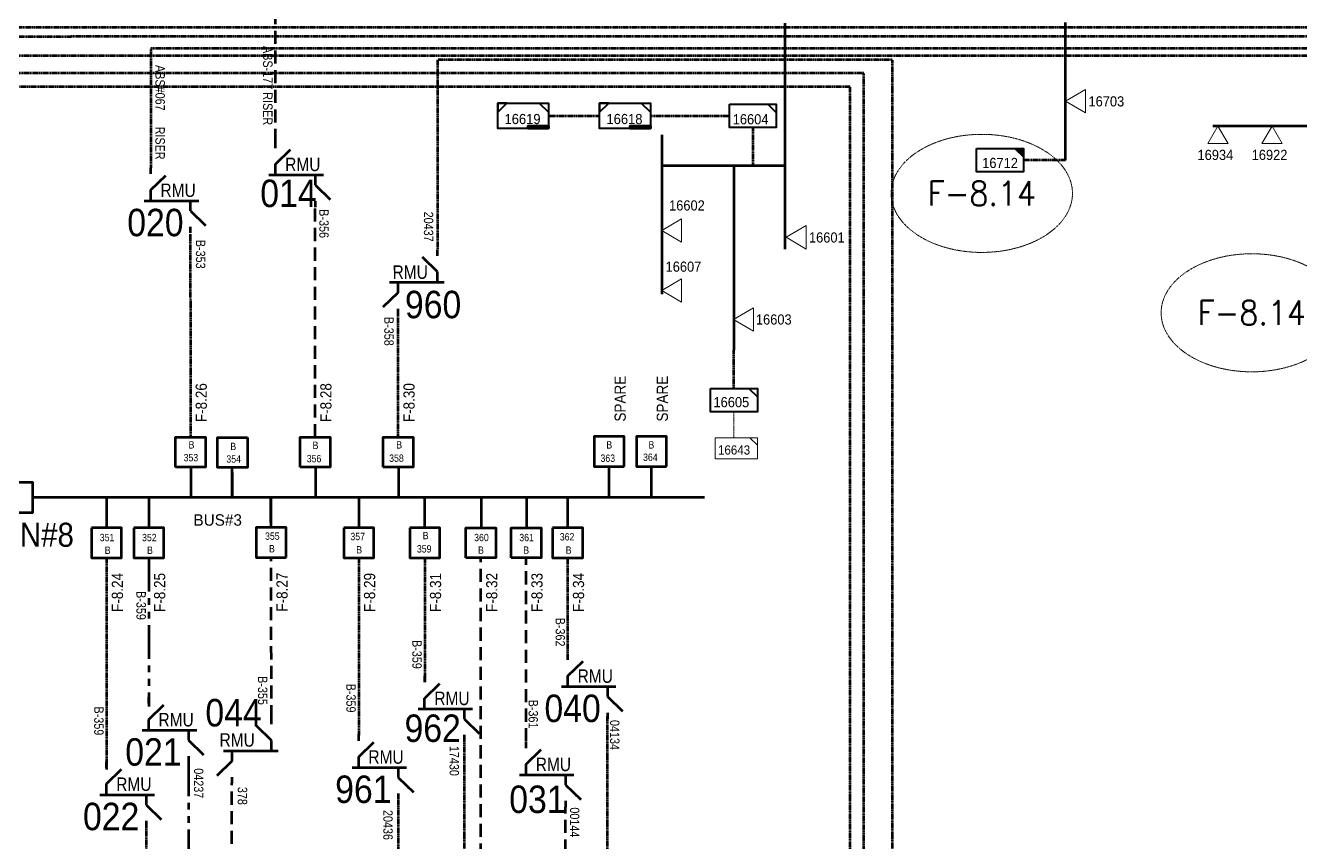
# Model space of a CAD drawing. Header units: metres. Extents: x 65984 to 144644, y -19036 to 23726.
# Drawn here: x 117579.1 to 118043.5, y 22003 to 22300.6 of the extents above; entities that cross this region are included whole.
import ezdxf
from ezdxf.enums import TextEntityAlignment as Align

# ---------------------------------------------------------------- set-up
doc = ezdxf.new("R2010")
doc.units = ezdxf.units.M
doc.header["$MEASUREMENT"] = 0
for name, pattern in [('( Phantom )', [2.5, 1.25, -0.25, 0.25, -0.25, 0.25, -0.25]), ('DGN Style 2', [0.023128, 0, -0.023128]), ('DGN Style 3', [0.013877, 0, -0.013877]), ('HIDDEN2', [2381.25, 1587.5, -793.75])]:
    doc.linetypes.add(name, pattern=pattern)
doc.layers.get('0').update_dxf_attribs({"color": 95, "lineweight": 40})
for name, color, linetype, lineweight in [('CONTRACTOR NAME', 95, 'Continuous', 40), ('d_eos', 111, 'Continuous', 40), ('d_eos no', 121, 'Continuous', 40), ('d_oh branch', 94, 'Continuous', 40), ('d_switch', 95, 'Continuous', 40), ('d_tf', 1, 'Continuous', 40), ('d_tf no', 6, 'Continuous', 40), ('d_ug cable', 95, 'Continuous', 40), ('d_ug main line', 95, 'Continuous', 40), ('d_unit sub', 7, 'Continuous', 40), ('FDR  1  05', 172, 'Continuous', 40), ('fedr no', 95, 'Continuous', 40), ('GRID STATION  04', 7, 'Continuous', 40), ('GRID STATION 01', 7, 'Continuous', 40), ('Level 37', 7, 'Continuous', 0)]:
    doc.layers.add(name, color=color, linetype=linetype, lineweight=lineweight)
doc.styles.add('NASKHF', font='naskhf.shx', dxfattribs={"height": 8})
doc.styles.add('Style-Arial', font='arial.ttf')
doc.styles.add('Style-ENGINEERING', font='ENGINEERING.shx')
doc.styles.add('Style-msdefault', font='msdefault.shx')
doc.styles.add('Style-STANDARD', font='STANDARD.shx')

# ---------------------------------------------------------------- blocks, each defined once
blk = doc.blocks.new('*U1019')
at = {"layer": 'd_eos', "color": 6, "linetype": 'Continuous', "lineweight": 211, "ltscale": 0.542324}
for p, q in [((-10.92, 12.05), (-10.92, 14.82)), ((-10.92, 4.75), (-4.06, 11.41)), ((-10.93, 0.2), (-10.93, 4.75)), ((-13.93, -0.16), (10.87, -0.16)), ((7.07, -0.16), (7.07, -4.72)), ((7.08, -4.72), (13.94, -11.38)), ((7.07, -12.02), (7.07, -14.78))]:
    blk.add_line(p, q, dxfattribs=at)
at = {"layer": 'd_ug cable', "color": 6, "linetype": 'DGN Style 2', "lineweight": 100, "flags": 128}
blk.add_lwpolyline([(7.07, -14.78), (7.07, -14.78)], close=True, dxfattribs=at)
blk = doc.blocks.new('*U1032')
at = {"layer": 'd_eos', "color": 17, "linetype": 'Continuous', "lineweight": 211, "ltscale": 0.542324}
for p, q in [((-10.92, 12.05), (-10.92, 14.82)), ((-10.92, 4.75), (-4.06, 11.41)), ((-10.93, 0.2), (-10.93, 4.75)), ((-13.93, -0.16), (10.87, -0.16)), ((7.07, -0.16), (7.07, -4.72)), ((7.08, -4.72), (13.94, -11.38)), ((7.07, -12.02), (7.07, -14.78))]:
    blk.add_line(p, q, dxfattribs=at)
at = {"layer": 'd_ug cable', "color": 17, "linetype": 'DGN Style 2', "lineweight": 100, "flags": 128}
blk.add_lwpolyline([(7.07, -14.78), (7.07, -14.78)], close=True, dxfattribs=at)
blk = doc.blocks.new('*U1033')
at = {"layer": 'd_eos', "color": 30, "linetype": 'Continuous', "lineweight": 211, "ltscale": 0.542324}
for p, q in [((-10.92, 12.05), (-10.92, 14.82)), ((-10.92, 4.75), (-4.06, 11.41)), ((-10.93, 0.2), (-10.93, 4.75)), ((-13.93, -0.16), (10.87, -0.16)), ((7.07, -0.16), (7.07, -4.72)), ((7.08, -4.72), (13.94, -11.38)), ((7.07, -12.02), (7.07, -14.78))]:
    blk.add_line(p, q, dxfattribs=at)
at = {"layer": 'd_ug cable', "color": 30, "linetype": 'DGN Style 2', "lineweight": 100, "extrusion": (0, 0, -1), "flags": 128}
blk.add_lwpolyline([(-7.07, -14.78), (-7.07, -14.78)], close=True, dxfattribs=at)
blk = doc.blocks.new('TF_8')
at = {"color": 0, "linetype": 'ByBlock', "lineweight": -2}
blk.add_line((6.3, 4.95), (9.9, 1.35), dxfattribs=at)
blk.add_3dface([(-10.1, 4.95), (9.9, 4.95), (9.9, -5.05), (-10.1, -5.05)], dxfattribs=at)
blk = doc.blocks.new('exist.us-1000kva')
at = {"color": 0, "linetype": 'ByBlock', "lineweight": -2, "flags": 128}
blk.add_lwpolyline([(40, 12.9), (32.8, 20), (40, 20)], close=True, dxfattribs=at)
at = {"color": 0, "linetype": 'ByBlock', "lineweight": -2, "extrusion": (0, 0, -1)}
blk.add_solid([(-40, 12.9), (-32.8, 20), (-40, 20)], dxfattribs=at)
at = {"color": 0, "linetype": 'ByBlock', "lineweight": -2, "xscale": 2, "yscale": 2}
blk.add_blockref('TF_8', (20.2, 10.1), dxfattribs=at)
blk = doc.blocks.new('*U1236')
at = {"layer": 'CONTRACTOR NAME', "color": 220, "lineweight": 211, "ltscale": 0.498271, "flags": 128}
for points in [[(1.71, -0.5), (-3.71, -0.5), (-3.71, 0.48), (1.71, 0.48)], [(3.72, -0.5), (1.71, -0.5), (1.71, 0.48), (3.72, 0.48)]]:
    blk.add_lwpolyline(points, close=True, dxfattribs=at)
at = {"layer": 'CONTRACTOR NAME', "color": 220, "lineweight": 211, "style": 'Style-msdefault', "width": 0.945946}
for s, height, p in [('2018.12.02', 0.683, (-3.48, 0.34)), ('BDC', 0.572, (2.06, 0.28))]:
    blk.add_text(s, height=height, dxfattribs=at).set_placement(p, align=Align.TOP_LEFT)
blk = doc.blocks.new('TRA1_1015')
at = {"layer": 'd_tf', "color": 220, "linetype": 'Continuous', "lineweight": 0, "ltscale": 0.000215867, "extrusion": (0, 0, -1), "flags": 128}
blk.add_lwpolyline([(-10, -17), (0, 0), (10, -17)], close=True, dxfattribs=at)
blk = doc.blocks.new('TRA1_1014')
at = {"layer": 'd_tf', "color": 220, "linetype": 'Continuous', "lineweight": 0, "ltscale": 0.000215867, "xscale": 1.000046566207833, "yscale": 1.000046566207833, "zscale": 1.000046566207833, "rotation": 180}
blk.add_blockref('TRA1_1015', (0, 0), dxfattribs=at)
blk = doc.blocks.new('TRA1_1017')
at = {"layer": 'd_tf', "color": 220, "linetype": 'Continuous', "lineweight": 0, "ltscale": 0.00025881, "flags": 128}
blk.add_lwpolyline([(10, -17), (0, 0), (-10, -17)], close=True, dxfattribs=at)
blk = doc.blocks.new('TRA1_1016')
at = {"layer": 'd_tf', "color": 220, "linetype": 'Continuous', "lineweight": 0, "ltscale": 0.00025881, "xscale": 1.000046566207833, "yscale": 1.000046566207833, "zscale": 1.000046566207833, "rotation": 180}
blk.add_blockref('TRA1_1017', (0, 0), dxfattribs=at)
blk = doc.blocks.new('*U2950')
at = {"layer": 'd_unit sub', "color": 220, "linetype": 'Continuous', "lineweight": 40, "flags": 128}
for points in [[(-9.48, 1.38), (-6.07, 4.73), (-9.48, 4.73)], [(9.49, 1.32), (6.02, 4.73), (9.5, 4.73)]]:
    blk.add_lwpolyline(points, close=True, dxfattribs=at)
at = {"layer": 'd_unit sub', "color": 220, "linetype": 'Continuous', "lineweight": 40, "xscale": 0.94866334575076, "yscale": 0.94866334575076, "zscale": 0.4380515265747434, "rotation": 359.9999999999999}
blk.add_blockref('TF_8', (0.1, 0.04), dxfattribs=at)

msp = doc.modelspace()

# ---------------------------------------------------------------- linework, layer by layer
at = {"layer": 'd_oh branch', "color": 220, "linetype": 'Continuous', "lineweight": 100}
for p, q in [((117855.64, 22301.35), (117855.64, 22219.07)), ((117957.89, 22251.5), (117957.89, 22301.62)), ((118094.02, 22263.87), (118011.48, 22263.87)), ((117810.8, 22260.68), (117810.8, 22202.68)), ((117855.64, 22249.51), (117810.8, 22249.51)), ((117837.11, 22249.51), (117837.11, 22182.31))]:
    msp.add_line(p, q, dxfattribs=at)
at = {"layer": 'd_ug cable', "color": 220, "linetype": 'DGN Style 3', "lineweight": 100}
for p, q in [((117769.55, 22267.66), (117788.19, 22267.66)), ((117806.68, 22267.66), (117835.47, 22267.66)), ((117844.01, 22263.4), (117844.01, 22249.51)), ((117957.89, 22251.5), (117942.54, 22251.5))]:
    msp.add_line(p, q, dxfattribs=at)
at = {"layer": 'd_ug cable', "color": 220, "linetype": 'DGN Style 3', "lineweight": 13}
msp.add_line((117837.11, 22159.82), (117837.11, 22150.45), dxfattribs=at)
at = {"layer": 'd_ug cable', "color": 3, "linetype": 'DGN Style 3', "lineweight": 100}
for p, q in [((117700.44, 22106.67), (117700.44, 22042.11)), ((117776.66, 22071.73), (117776.66, 22106.67))]:
    msp.add_line(p, q, dxfattribs=at)
at = {"layer": 'd_ug cable', "color": 17, "linetype": 'HIDDEN2', "lineweight": 158, "ltscale": 0.003}
for points in [[(117670.13, 22258.12), (117670.13, 22331.59), (118939.44, 22331.59), (118939.56, 22063.35), (118791.2, 22063.56)], [(117684.54, 22150.62), (117684.54, 22234.43)]]:
    msp.add_lwpolyline(points, dxfattribs=at)
at = {"layer": 'd_ug cable', "color": 234, "linetype": 'DGN Style 3', "lineweight": 100, "flags": 128}
msp.add_lwpolyline([(118746.12, 22308.62), (118746.12, 22317.9), (118427.84, 22317.86), (118427.84, 22292.27), (117624.69, 22292.17), (117624.71, 22248.71)], dxfattribs=at)
at = {"layer": 'd_ug cable', "color": 220, "linetype": 'DGN Style 3', "lineweight": 100, "flags": 128}
for points in [[(117387.35, 22217.17), (117387.35, 22299.98), (118382.14, 22299.98), (118382.14, 22201.11)], [(117837.11, 22168.36), (117837.11, 22168.36), (117837.11, 22182.31)]]:
    msp.add_lwpolyline(points, dxfattribs=at)
at = {"layer": 'd_ug cable', "color": 215, "linetype": 'DGN Style 3', "lineweight": 100, "flags": 128}
msp.add_lwpolyline([(118405.61, 22217.34), (118405.6, 22296.59), (117511.43, 22296.48), (117511.44, 22248.7)], dxfattribs=at)
at = {"layer": 'd_ug cable', "color": 70, "linetype": 'DGN Style 3', "lineweight": 100, "true_color": 0x60ff21, "flags": 128}
msp.add_lwpolyline([(118362.43, 22122.99), (118356.39, 22122.99), (118356.39, 22289.55), (117403.35, 22289.55), (117403.35, 22255.57)], dxfattribs=at)
at = {"layer": 'd_ug cable', "color": 88, "linetype": 'DGN Style 3', "lineweight": 100, "true_color": 0x175208, "flags": 128}
for points in [[(118475.77, 21622.34), (118279.6, 21622.34), (118279.6, 21967.19), (117894.89, 21967.19), (117894.89, 22288.07), (117729.14, 22288.07), (117729.14, 22218.89)], [(117714.73, 22196.55), (117714.73, 22150.62)]]:
    msp.add_lwpolyline(points, dxfattribs=at)
at = {"layer": 'd_ug cable', "color": 94, "linetype": 'DGN Style 3', "lineweight": 100, "flags": 128}
msp.add_lwpolyline([(118505.36, 21505.14), (118505.36, 21509.6), (118264.85, 21509.6), (118264.85, 21975.79), (117884.43, 21975.79), (117884.39, 22283.21), (117554.67, 22283.16), (117554.68, 22225.74)], dxfattribs=at)
at = {"layer": 'd_ug cable', "color": 5, "linetype": 'DGN Style 3', "lineweight": 100, "flags": 128}
msp.add_lwpolyline([(118374.5, 21363.67), (118374.5, 21371.66), (118302.85, 21371.66), (118302.85, 21494.75), (118259.87, 21494.75), (118259.87, 21970.81), (117879.45, 21970.81), (117879.41, 22278.23), (117495.33, 22278.18), (117495.34, 22217.28)], dxfattribs=at)
at = {"layer": 'd_ug cable', "color": 120, "linetype": 'DGN Style 3', "lineweight": 100, "flags": 128}
msp.add_lwpolyline([(117639.11, 22224.74), (117639.12, 22150.62)], dxfattribs=at)
at = {"layer": 'd_ug cable', "color": 121, "linetype": 'DGN Style 3', "lineweight": 100, "flags": 128}
for points in [[(117608.59, 22106.67), (117608.59, 22029.58)], [(117623, 22010.57), (117623, 21911.8), (117679.02, 21911.8), (117679.02, 21766.21), (118309.82, 21766.21), (118309.82, 21128.9), (119213.92, 21128.9), (119213.92, 21129.06), (119213.92, 21129.06)]]:
    msp.add_lwpolyline(points, dxfattribs=at)
at = {"layer": 'd_ug cable', "color": 30, "linetype": 'HIDDEN2', "lineweight": 158, "ltscale": 0.003}
for points in [[(117668.66, 22048.28), (117668.55, 22106.78)], [(118886.96, 21581.84), (118864.94, 21581.84), (118864.94, 21525.27), (118324.75, 21525.27), (118324.75, 21781.05), (117654.26, 21781.05), (117654.26, 22024.59)]]:
    msp.add_lwpolyline(points, dxfattribs=at)
at = {"layer": 'd_ug cable', "color": 6, "linetype": 'DGN Style 3', "lineweight": 100, "flags": 128}
for points in [[(117724.47, 22106.67), (117724.47, 22061.41)], [(117738.87, 22039.96), (117738.87, 21946.25), (118626.94, 21946.25), (118626.94, 22001.62)]]:
    msp.add_lwpolyline(points, dxfattribs=at)
at = {"layer": 'd_ug cable', "color": 6, "linetype": 'HIDDEN2', "lineweight": 158, "ltscale": 0.003}
msp.add_lwpolyline([(117744.95, 21890.78), (117744.95, 22106.67)], dxfattribs=at)
at = {"layer": 'd_ug cable', "color": 3, "linetype": 'HIDDEN2', "lineweight": 158, "ltscale": 0.003}
for points in [[(117761.41, 22039.87), (117761.41, 22106.67)], [(118627.83, 21093.95), (118627.83, 21146.36), (118342.48, 21146.36), (118342.48, 21949.34), (117775.81, 21949.34), (117775.81, 22015.93)]]:
    msp.add_lwpolyline(points, dxfattribs=at)
at = {"layer": 'd_ug cable', "color": 3, "linetype": 'DGN Style 3', "lineweight": 100, "flags": 128}
for points in [[(118899.02, 21454.79), (118879.56, 21454.79), (118879.56, 21521.09), (118302.73, 21521.09), (118302.73, 21923.06), (117791.06, 21923.06), (117791.06, 22049.06)], [(117714.84, 22018.62), (117714.84, 21937.2), (118357, 21937.2), (118357, 21532.34), (118563.5, 21532.34), (118563.5, 21546.06)]]:
    msp.add_lwpolyline(points, dxfattribs=at)
at = {"layer": 'd_ug main line', "color": 6, "linetype": '( Phantom )', "lineweight": 140, "ltscale": 9.8, "flags": 128}
for points in [[(117623.99, 22106.67), (117623.99, 22052.51)], [(117638.39, 22032.2), (117638.39, 21915.4), (117684.75, 21915.4), (117684.75, 21771.94), (118315.69, 21771.94), (118315.69, 21134.64), (119178.16, 21134.64), (119178.16, 21442), (119236.07, 21442), (119236.07, 21422.68)]]:
    msp.add_lwpolyline(points, dxfattribs=at)
at = {"layer": 'fedr no', "color": 82, "linetype": 'DGN Style 3', "lineweight": 13, "true_color": 0x1dc70e}
for centre in [(117927.39, 22239.42), (118025.72, 22195.93)]:
    msp.add_ellipse(centre, major_axis=(33.02, 0), ratio=0.651175, dxfattribs=at)
at = {"layer": 'GRID STATION  04', "color": 120, "linetype": 'Continuous', "lineweight": 70, "ltscale": 0.437972}
msp.add_line((117639.24, 22139.69), (117639.24, 22128.64), dxfattribs=at)
at = {"layer": 'GRID STATION  04', "color": 218, "linetype": 'Continuous', "lineweight": 70, "ltscale": 0.437972}
msp.add_line((117654.36, 22128.64), (117654.36, 22139.58), dxfattribs=at)
at = {"layer": 'GRID STATION  04', "color": 251, "linetype": 'Continuous', "lineweight": 70, "ltscale": 0.437972}
msp.add_line((117654.36, 22137.78), (117654.36, 22128.64), dxfattribs=at)
at = {"layer": 'GRID STATION  04', "color": 17, "linetype": 'Continuous', "lineweight": 70, "ltscale": 0.437972}
for p, q in [((117684.65, 22139.69), (117684.65, 22128.64)), ((117668.44, 22119.5), (117668.44, 22128.64))]:
    msp.add_line(p, q, dxfattribs=at)
at = {"layer": 'GRID STATION  04', "color": 88, "linetype": 'Continuous', "lineweight": 70, "ltscale": 0.437972, "true_color": 0x175208}
msp.add_line((117714.93, 22139.69), (117714.93, 22128.64), dxfattribs=at)
at = {"layer": 'GRID STATION  04', "color": 2, "linetype": 'Continuous', "lineweight": 70, "ltscale": 0.437972}
for p, q in [((117791.6, 22139.91), (117791.6, 22128.64)), ((117806.95, 22139.91), (117806.95, 22128.64)), ((117776.66, 22117.6), (117776.66, 22128.64))]:
    msp.add_line(p, q, dxfattribs=at)
at = {"layer": 'GRID STATION  04', "color": 121, "linetype": 'Continuous', "lineweight": 211, "ltscale": 0.437972}
msp.add_line((117737.49, 22128.64), (117581.69, 22128.64), dxfattribs=at)
at = {"layer": 'GRID STATION  04', "color": 121, "linetype": 'Continuous', "lineweight": 70, "ltscale": 0.437972}
msp.add_line((117608.71, 22117.6), (117608.71, 22128.64), dxfattribs=at)
at = {"layer": 'GRID STATION  04', "color": 214, "linetype": 'Continuous', "lineweight": 70, "ltscale": 0.437972}
msp.add_line((117624.1, 22117.6), (117624.1, 22128.64), dxfattribs=at)
at = {"layer": 'GRID STATION  04', "color": 30, "linetype": 'Continuous', "lineweight": 70, "ltscale": 0.437972}
msp.add_line((117668.44, 22128.64), (117668.44, 22117.71), dxfattribs=at)
at = {"layer": 'GRID STATION  04', "color": 3, "linetype": 'Continuous', "lineweight": 70, "ltscale": 0.437972}
for p, q in [((117700.55, 22117.6), (117700.55, 22128.64)), ((117761.52, 22128.64), (117761.52, 22117.6))]:
    msp.add_line(p, q, dxfattribs=at)
at = {"layer": 'GRID STATION  04', "color": 6, "linetype": 'Continuous', "lineweight": 70, "ltscale": 0.437972}
for p, q in [((117724.58, 22117.6), (117724.58, 22128.64)), ((117745.07, 22128.64), (117745.07, 22117.6))]:
    msp.add_line(p, q, dxfattribs=at)
at = {"layer": 'GRID STATION  04', "color": 2, "linetype": 'Continuous', "lineweight": 211, "ltscale": 0.437972}
msp.add_line((117826.33, 22128.64), (117737.49, 22128.64), dxfattribs=at)
at = {"layer": 'GRID STATION  04', "color": 120, "linetype": 'Continuous', "lineweight": 70, "ltscale": 0.437972, "flags": 128}
msp.add_lwpolyline([(117633.66, 22139.69), (117633.66, 22150.62), (117644.59, 22150.62), (117644.59, 22139.69)], close=True, dxfattribs=at)
at = {"layer": 'GRID STATION  04', "color": 218, "linetype": 'Continuous', "lineweight": 70, "ltscale": 0.437972, "flags": 128}
msp.add_lwpolyline([(117659.94, 22150.51), (117659.94, 22139.58), (117649, 22139.58), (117649, 22150.51)], close=True, dxfattribs=at)
at = {"layer": 'GRID STATION  04', "color": 17, "linetype": 'Continuous', "lineweight": 70, "ltscale": 0.437972, "flags": 128}
msp.add_lwpolyline([(117679.07, 22139.69), (117679.07, 22150.62), (117690, 22150.62), (117690, 22139.69)], close=True, dxfattribs=at)
at = {"layer": 'GRID STATION  04', "color": 88, "linetype": 'Continuous', "lineweight": 70, "ltscale": 0.437972, "true_color": 0x175208, "flags": 128}
msp.add_lwpolyline([(117709.35, 22139.69), (117709.35, 22150.62), (117720.28, 22150.62), (117720.28, 22139.69)], close=True, dxfattribs=at)
at = {"layer": 'GRID STATION  04', "color": 2, "linetype": 'Continuous', "lineweight": 70, "ltscale": 0.437972, "flags": 128}
for points in [[(117797.18, 22139.91), (117797.18, 22150.84), (117786.25, 22150.84), (117786.25, 22139.91)], [(117812.53, 22139.91), (117812.53, 22150.84), (117801.6, 22150.84), (117801.6, 22139.91)], [(117771.08, 22117.6), (117771.08, 22106.67), (117782.01, 22106.67), (117782.01, 22117.6)]]:
    msp.add_lwpolyline(points, close=True, dxfattribs=at)
at = {"layer": 'GRID STATION  04', "color": 121, "linetype": 'Continuous', "lineweight": 53, "ltscale": 0.437972, "flags": 128}
msp.add_lwpolyline([(117570.2, 22134.11), (117570.2, 22123.18), (117581.69, 22123.18), (117581.69, 22134.11)], close=True, dxfattribs=at)
at = {"layer": 'GRID STATION  04', "color": 121, "linetype": 'Continuous', "lineweight": 70, "ltscale": 0.437972, "flags": 128}
msp.add_lwpolyline([(117603.13, 22117.6), (117603.13, 22106.67), (117614.06, 22106.67), (117614.06, 22117.6)], close=True, dxfattribs=at)
at = {"layer": 'GRID STATION  04', "color": 214, "linetype": 'Continuous', "lineweight": 70, "ltscale": 0.437972, "flags": 128}
msp.add_lwpolyline([(117618.52, 22117.6), (117618.52, 22106.67), (117629.45, 22106.67), (117629.45, 22117.6)], close=True, dxfattribs=at)
at = {"layer": 'GRID STATION  04', "color": 30, "linetype": 'Continuous', "lineweight": 70, "ltscale": 0.437972, "flags": 128}
msp.add_lwpolyline([(117674.02, 22106.78), (117674.02, 22117.71), (117663.08, 22117.71), (117663.08, 22106.78)], close=True, dxfattribs=at)
at = {"layer": 'GRID STATION  04', "color": 3, "linetype": 'Continuous', "lineweight": 70, "ltscale": 0.437972, "flags": 128}
for points in [[(117694.97, 22117.6), (117694.97, 22106.67), (117705.91, 22106.67), (117705.91, 22117.6)], [(117755.94, 22106.67), (117755.94, 22117.6), (117766.87, 22117.6), (117766.87, 22106.67)]]:
    msp.add_lwpolyline(points, close=True, dxfattribs=at)
at = {"layer": 'GRID STATION  04', "color": 6, "linetype": 'Continuous', "lineweight": 70, "ltscale": 0.437972, "flags": 128}
for points in [[(117719, 22117.6), (117719, 22106.67), (117729.93, 22106.67), (117729.93, 22117.6)], [(117739.49, 22106.67), (117739.49, 22117.6), (117750.42, 22117.6), (117750.42, 22106.67)]]:
    msp.add_lwpolyline(points, close=True, dxfattribs=at)

# ---------------------------------------------------------------- block references
at = {"layer": 'CONTRACTOR NAME', "color": 220, "lineweight": 211, "ltscale": 0.498271}
for p in [(117765.83, 22263.55), (117802.96, 22263.55)]:
    msp.add_blockref('*U1236', p, dxfattribs=at)
at = {"layer": 'd_eos', "color": 17, "linetype": 'Continuous', "lineweight": 211, "ltscale": 0.542324, "xscale": 0.800382047217659, "yscale": 0.800382047217659, "zscale": 0.800382047217659}
msp.add_blockref('*U1032', (117678.88, 22246.26), dxfattribs=at)
at = {"layer": 'd_eos', "color": 6, "linetype": 'Continuous', "lineweight": 211, "ltscale": 0.542324, "xscale": 0.800382047217659, "yscale": 0.800382047217659, "zscale": 0.800382047217659}
for p in [(117633.45, 22236.85), (117785.4, 22059.92), (117733.21, 22051.8), (117632.73, 22044.03), (117709.18, 22030.45), (117770.15, 22027.76), (117617.34, 22020.55)]:
    msp.add_blockref('*U1019', p, dxfattribs=at)
at = {"layer": 'd_eos', "color": 17, "linetype": 'Continuous', "lineweight": 211, "ltscale": 0.542324, "extrusion": (0, 0, -1), "xscale": 0.800382047217659, "yscale": 0.800382047217659, "zscale": 0.800382047217659}
msp.add_blockref('*U1032', (-117720.39, 22207.03), dxfattribs=at)
at = {"layer": 'd_eos', "color": 30, "linetype": 'Continuous', "lineweight": 211, "ltscale": 0.542324, "extrusion": (0, 0, -1), "xscale": 0.800382047217659, "yscale": 0.800382047217659, "zscale": 0.800382047217659}
msp.add_blockref('*U1033', (-117659.92, 22036.42), dxfattribs=at)
at = {"layer": 'd_tf', "color": 220, "linetype": 'Continuous', "lineweight": 0, "ltscale": 0.00025881, "xscale": 0.4267622666565712, "yscale": 0.4267622666565712, "zscale": 0.4267622666565712, "rotation": 269.9999999999999}
for p in [(117957.9, 22272.97), (117810.81, 22225.86), (117856.16, 22223.42), (117810.81, 22204.01), (117836.95, 22193.49)]:
    msp.add_blockref('TRA1_1016', p, dxfattribs=at)
at = {"layer": 'd_tf', "color": 220, "linetype": 'Continuous', "lineweight": 0, "ltscale": 0.000215867, "extrusion": (0, 0, -1), "xscale": 0.37, "yscale": 0.37, "zscale": 0.37, "rotation": 180}
for p in [(-118013.38, 22263.86), (-118033.12, 22263.86)]:
    msp.add_blockref('TRA1_1014', p, dxfattribs=at)
at = {"layer": 'd_unit sub', "color": 220, "linetype": 'Continuous', "lineweight": 40, "xscale": 0.9742284657550533, "yscale": 0.9742284657550533, "zscale": 0.9742284657550533}
for p in [(117760.3, 22267.67), (117797.43, 22267.67)]:
    msp.add_blockref('*U2950', p, dxfattribs=at)
at = {"layer": 'FDR  1  05', "color": 220, "linetype": 'Continuous', "lineweight": 40, "zscale": 0.4267622666565712, "rotation": 359.9999999999999}
for name, p, xscale, yscale in [('TF_8', (117844.09, 22267.71), 0.8535245333131425, 0.8535245333131425), ('exist.us-1000kva', (117925.47, 22247.23), 0.4267622666565712, 0.4267622666565712), ('TF_8', (117837.19, 22164.13), 0.8535245333131425, 0.8535245333131425)]:
    msp.add_blockref(name, p, dxfattribs=dict(at, xscale=xscale, yscale=yscale))
at = {"layer": 'FDR  1  05', "color": 220, "linetype": 'Continuous', "lineweight": 13, "xscale": 0.7681720799818282, "yscale": 0.7681720799818282, "zscale": 0.3840860399909141, "rotation": 359.9999999999999}
msp.add_blockref('TF_8', (117838.07, 22146.65), dxfattribs=at)

# ---------------------------------------------------------------- texts
at = {"layer": 'd_eos no', "color": 7, "linetype": 'Continuous', "lineweight": 140, "style": 'Style-Arial', "width": 0.88}
for s, p in [('014', (117664.59, 22234.43)), ('020', (117616.14, 22223.81)), ('044', (117644.6, 22045.29)), ('040', (117768.09, 22046.88)), ('962', (117717.13, 22039.64)), ('021', (117615.42, 22030.99)), ('961', (117691.87, 22017.41)), ('031', (117755.26, 22013.76)), ('022', (117600.02, 22007.51))]:
    msp.add_text(s, height=10, dxfattribs=at).set_placement(p)
msp.add_text('960', height=10, dxfattribs=at).set_placement((117737.79, 22193.95), align=Align.RIGHT)
at = {"layer": 'd_switch', "color": 120, "linetype": 'Continuous', "lineweight": 30, "style": 'Style-msdefault', "width": 0.9}
msp.add_text('F-8.26', height=4.085, rotation=90, dxfattribs=at).set_placement((117641.03, 22156.1), align=Align.TOP_LEFT)
at = {"layer": 'd_switch', "color": 17, "linetype": 'Continuous', "lineweight": 30, "style": 'Style-msdefault', "width": 0.9}
msp.add_text('F-8.28', height=4.085, rotation=90.0005, dxfattribs=at).set_placement((117686.44, 22156.1), align=Align.TOP_LEFT)
at = {"layer": 'd_switch', "color": 88, "linetype": 'Continuous', "lineweight": 30, "true_color": 0x175208, "style": 'Style-msdefault', "width": 0.9}
msp.add_text('F-8.30', height=4.085, rotation=90, dxfattribs=at).set_placement((117716.72, 22156.1), align=Align.TOP_LEFT)
at = {"layer": 'd_switch', "color": 2, "linetype": 'Continuous', "lineweight": 30, "style": 'Style-msdefault', "width": 0.9}
for p in [(117793.62, 22156.32), (117808.97, 22156.32)]:
    msp.add_text('SPARE', height=4.085, rotation=90, dxfattribs=at).set_placement(p, align=Align.TOP_LEFT)
at = {"layer": 'd_switch', "color": 121, "linetype": 'Continuous', "lineweight": 30, "style": 'Style-msdefault', "width": 0.9}
msp.add_text('F-8.24', height=4.085, rotation=90, dxfattribs=at).set_placement((117610.5, 22101.19), align=Align.TOP_RIGHT)
at = {"layer": 'd_switch', "color": 2, "linetype": 'Continuous', "lineweight": 30, "style": 'Style-msdefault', "width": 0.9}
for s, p in [('F-8.25', (117625.89, 22101.19)), ('F-8.29', (117702.35, 22101.19)), ('F-8.34', (117778.45, 22101.19))]:
    msp.add_text(s, height=4.085, rotation=90, dxfattribs=at).set_placement(p, align=Align.TOP_RIGHT)
at = {"layer": 'd_switch', "color": 30, "linetype": 'Continuous', "lineweight": 30, "style": 'Style-msdefault', "width": 0.9}
msp.add_text('F-8.27', height=4.085, rotation=90, dxfattribs=at).set_placement((117670.46, 22101.3), align=Align.TOP_RIGHT)
at = {"layer": 'd_switch', "color": 6, "linetype": 'Continuous', "lineweight": 30, "style": 'Style-msdefault', "width": 0.9}
for s, p in [('F-8.31', (117726.37, 22101.19)), ('F-8.32', (117746.86, 22101.19))]:
    msp.add_text(s, height=4.085, rotation=90, dxfattribs=at).set_placement(p, align=Align.TOP_RIGHT)
at = {"layer": 'd_switch', "color": 3, "linetype": 'Continuous', "lineweight": 30, "style": 'Style-msdefault', "width": 0.9}
msp.add_text('F-8.33', height=4.085, rotation=90, dxfattribs=at).set_placement((117763.32, 22101.19), align=Align.TOP_RIGHT)
at = {"layer": 'd_tf no', "color": 220, "linetype": 'Continuous', "lineweight": 40, "style": 'Style-msdefault'}
for s, width, p in [('16703', 0.945946, (117966.24, 22274.78)), ('16619', 0.953514, (117753.55, 22268.35)), ('16618', 0.953514, (117790.68, 22268.35)), ('16604', 0.945946, (117836.67, 22268.27)), ('16602', 0.945946, (117813.48, 22236.88)), ('16601', 0.945946, (117864.43, 22225.21)), ('16607', 0.945946, (117812.21, 22214.58)), ('16603', 0.945946, (117845.11, 22195.34)), ('16605', 0.945946, (117829.66, 22165.24))]:
    msp.add_text(s, height=3.7, dxfattribs=dict(at, width=width)).set_placement(p, align=Align.TOP_LEFT)
at = {"layer": 'd_tf no', "color": 220, "linetype": 'Continuous', "lineweight": 40, "style": 'Style-msdefault', "width": 0.945946}
for s, p in [('16934', (118005.95, 22251.58)), ('16922', (118025.68, 22251.58))]:
    msp.add_text(s, height=3.7, dxfattribs=at).set_placement(p)
at = {"layer": 'd_tf no', "color": 220, "linetype": 'Continuous', "lineweight": 13, "style": 'Style-msdefault', "width": 0.945946}
msp.add_text('16643', height=3.33, dxfattribs=at).set_placement((117831.29, 22147.64), align=Align.TOP_LEFT)
at = {"layer": 'd_tf no', "color": 220, "linetype": 'Continuous', "lineweight": 40, "insert": (117927.53, 22252.35), "char_height": 3.7, "attachment_point": 1, "style": 'NASKHF'}
msp.add_mtext('\\Fmsdefault;\\H1x;\\W0.945946;16712\\P', dxfattribs=at)
at = {"layer": 'd_ug cable', "color": 234, "linetype": 'DGN Style 3', "lineweight": 100, "style": 'Style-ENGINEERING', "width": 0.857143}
msp.add_text('B-358', height=3.43, rotation=270, dxfattribs=at).set_placement((117709.75, 22194.42))
at = {"layer": 'fedr no', "color": 6, "linetype": 'Continuous', "lineweight": 40, "char_height": 8.852, "attachment_point": 5, "style": 'Style-STANDARD'}
for insert in [(117927.39, 22239.42), (118025.72, 22195.93)]:
    msp.add_mtext('F-8.14\\P', dxfattribs=dict(at, insert=insert))
at = {"layer": 'GRID STATION  04', "color": 120, "linetype": 'Continuous', "lineweight": 30, "style": 'Style-msdefault', "width": 0.888889}
for s, height, p in [('B', 2.68, (117638.48, 22149.17)), ('353', 2.678, (117636.66, 22144.53))]:
    msp.add_text(s, height=height, dxfattribs=at).set_placement(p, align=Align.TOP_LEFT)
at = {"layer": 'GRID STATION  04', "color": 218, "linetype": 'Continuous', "lineweight": 30, "style": 'Style-msdefault', "width": 0.888889}
for s, height, p in [('B', 2.68, (117653.68, 22148.61)), ('354', 2.678, (117652.24, 22144.02))]:
    msp.add_text(s, height=height, dxfattribs=at).set_placement(p, align=Align.TOP_LEFT)
at = {"layer": 'GRID STATION  04', "color": 17, "linetype": 'Continuous', "lineweight": 30, "style": 'Style-msdefault', "width": 0.888889}
for s, height, p in [('B', 2.68, (117683.64, 22149.01)), ('356', 2.678, (117681.51, 22144.17))]:
    msp.add_text(s, height=height, rotation=0.0005, dxfattribs=at).set_placement(p, align=Align.TOP_LEFT)
at = {"layer": 'GRID STATION  04', "color": 88, "linetype": 'Continuous', "lineweight": 30, "true_color": 0x175208, "style": 'Style-msdefault', "width": 0.888889}
for s, height, p in [('B', 2.68, (117714.12, 22149.17)), ('358', 2.678, (117711.54, 22144.32))]:
    msp.add_text(s, height=height, dxfattribs=at).set_placement(p, align=Align.TOP_LEFT)
at = {"layer": 'GRID STATION  04', "color": 2, "linetype": 'Continuous', "lineweight": 30, "style": 'Style-msdefault', "width": 0.888889}
for s, height, p in [('B', 2.68, (117790.63, 22149.17)), ('B', 2.68, (117805.98, 22149.17)), ('363', 2.678, (117788.5, 22144.32)), ('364', 2.678, (117804, 22144.66))]:
    msp.add_text(s, height=height, dxfattribs=at).set_placement(p, align=Align.TOP_LEFT)
at = {"layer": 'GRID STATION  04', "color": 121, "linetype": 'Continuous', "lineweight": 30, "style": 'Style-msdefault'}
msp.add_text('BUS#3', height=4.166, dxfattribs=at).set_placement((117640.25, 22122.56), align=Align.TOP_LEFT)
at = {"layer": 'GRID STATION  04', "color": 121, "linetype": 'Continuous', "lineweight": 30, "style": 'Style-msdefault', "width": 0.888889}
for s, height, p in [('351', 2.678, (117606.13, 22112.75)), ('B', 2.68, (117607.95, 22108.12))]:
    msp.add_text(s, height=height, dxfattribs=at).set_placement(p)
at = {"layer": 'GRID STATION  04', "color": 218, "linetype": 'Continuous', "lineweight": 30, "style": 'Style-msdefault', "width": 0.888889}
msp.add_text('352', height=2.678, rotation=0, dxfattribs=at).set_placement((117621.53, 22112.75))
at = {"layer": 'GRID STATION  04', "color": 30, "linetype": 'Continuous', "lineweight": 30, "style": 'Style-msdefault', "width": 0.888889}
for s, height, p in [('355', 2.678, (117666.32, 22113.26)), ('B', 2.68, (117667.76, 22108.67))]:
    msp.add_text(s, height=height, dxfattribs=at).set_placement(p)
at = {"layer": 'GRID STATION  04', "color": 3, "linetype": 'Continuous', "lineweight": 30, "style": 'Style-msdefault', "width": 0.888889}
for s, height, p in [('357', 2.678, (117697.41, 22113.12)), ('361', 2.678, (117758.93, 22112.75)), ('B', 2.68, (117699.54, 22108.27)), ('B', 2.68, (117760.37, 22108.16))]:
    msp.add_text(s, height=height, dxfattribs=at).set_placement(p)
at = {"layer": 'GRID STATION  04', "color": 6, "linetype": 'Continuous', "lineweight": 30, "style": 'Style-msdefault', "width": 0.888889}
for s, height, p in [('B', 2.68, (117723.77, 22116.15)), ('359', 2.678, (117721.63, 22111.3))]:
    msp.add_text(s, height=height, dxfattribs=at).set_placement(p, align=Align.TOP_LEFT)
for s, height, p in [('360', 2.678, (117742.48, 22112.75)), ('B', 2.68, (117743.92, 22108.16))]:
    msp.add_text(s, height=height, dxfattribs=at).set_placement(p)
at = {"layer": 'GRID STATION  04', "color": 2, "linetype": 'Continuous', "lineweight": 30, "style": 'Style-msdefault', "width": 0.888889}
for s, height, p in [('362', 2.678, (117773.68, 22113.01)), ('B', 2.68, (117775.82, 22108.17))]:
    msp.add_text(s, height=height, dxfattribs=at).set_placement(p)
at = {"layer": 'GRID STATION  04', "color": 5, "linetype": 'Continuous', "lineweight": 30, "style": 'Style-msdefault', "width": 0.888889}
msp.add_text('B', height=2.68, rotation=0, dxfattribs=at).set_placement((117623.34, 22108.12))
at = {"layer": 'GRID STATION 01', "linetype": 'Continuous', "lineweight": 30, "style": 'Style-Arial', "width": 0.877058}
msp.add_text('GRID STATION#8', height=8.7443, dxfattribs=at).set_placement((117552.65, 22115.1), align=Align.MIDDLE_CENTER)
at = {"layer": 'Level 37', "color": 7, "linetype": 'Continuous', "lineweight": 53, "style": 'Style-ENGINEERING', "width": 0.857143}
for s, p in [('ABS-177 RISER', (117669.05, 22293.08)), ('ABS#067', (117629.83, 22286.16)), ('RISER', (117629.83, 22263.73)), ('B-356', (117689.51, 22233.64)), ('B-353', (117644.58, 22222.51)), ('B-359', (117622.91, 22094.58)), ('B-362', (117775.58, 22084.89)), ('B-359', (117723.39, 22076.76)), ('B-355', (117667.18, 22063.61)), ('B-359', (117699.36, 22060.87)), ('B-361', (117765.74, 22055.04)), ('B-359', (117607.52, 22052.54)), ('04134', (117795.41, 22047.63)), ('17430', (117736.96, 22038.2)), ('04237', (117643.87, 22030.05)), ('378', (117659.81, 22023.27)), ('20436', (117712.82, 22014.87)), ('00144', (117780.82, 22015.81))]:
    msp.add_text(s, height=3.43, rotation=270, dxfattribs=at).set_placement(p, align=Align.TOP_LEFT)
at = {"layer": 'Level 37', "color": 7, "linetype": 'Continuous', "lineweight": 100, "style": 'Style-msdefault', "width": 0.86}
for p in [(117686.5, 22247.51), (117641.07, 22238.11), (117793.02, 22061.17), (117740.83, 22053.05), (117640.35, 22045.28), (117662.59, 22037.92), (117716.8, 22031.71), (117777.77, 22029.01), (117624.96, 22021.8)]:
    msp.add_text('RMU', height=4.9, rotation=359.9996, dxfattribs=at).set_placement(p, align=Align.RIGHT)
at = {"layer": 'Level 37', "color": 7, "linetype": 'Continuous', "lineweight": 53, "style": 'Style-ENGINEERING', "width": 0.857143}
msp.add_text('20437', height=3.43, rotation=270, dxfattribs=at).set_placement((117724.18, 22232.77))
at = {"layer": 'Level 37', "color": 7, "linetype": 'Continuous', "lineweight": 100, "style": 'Style-msdefault', "width": 0.86}
msp.add_text('RMU', height=4.9, rotation=0.0004, dxfattribs=at).set_placement((117712.77, 22208.29))

doc.saveas('drawing.dxf')
